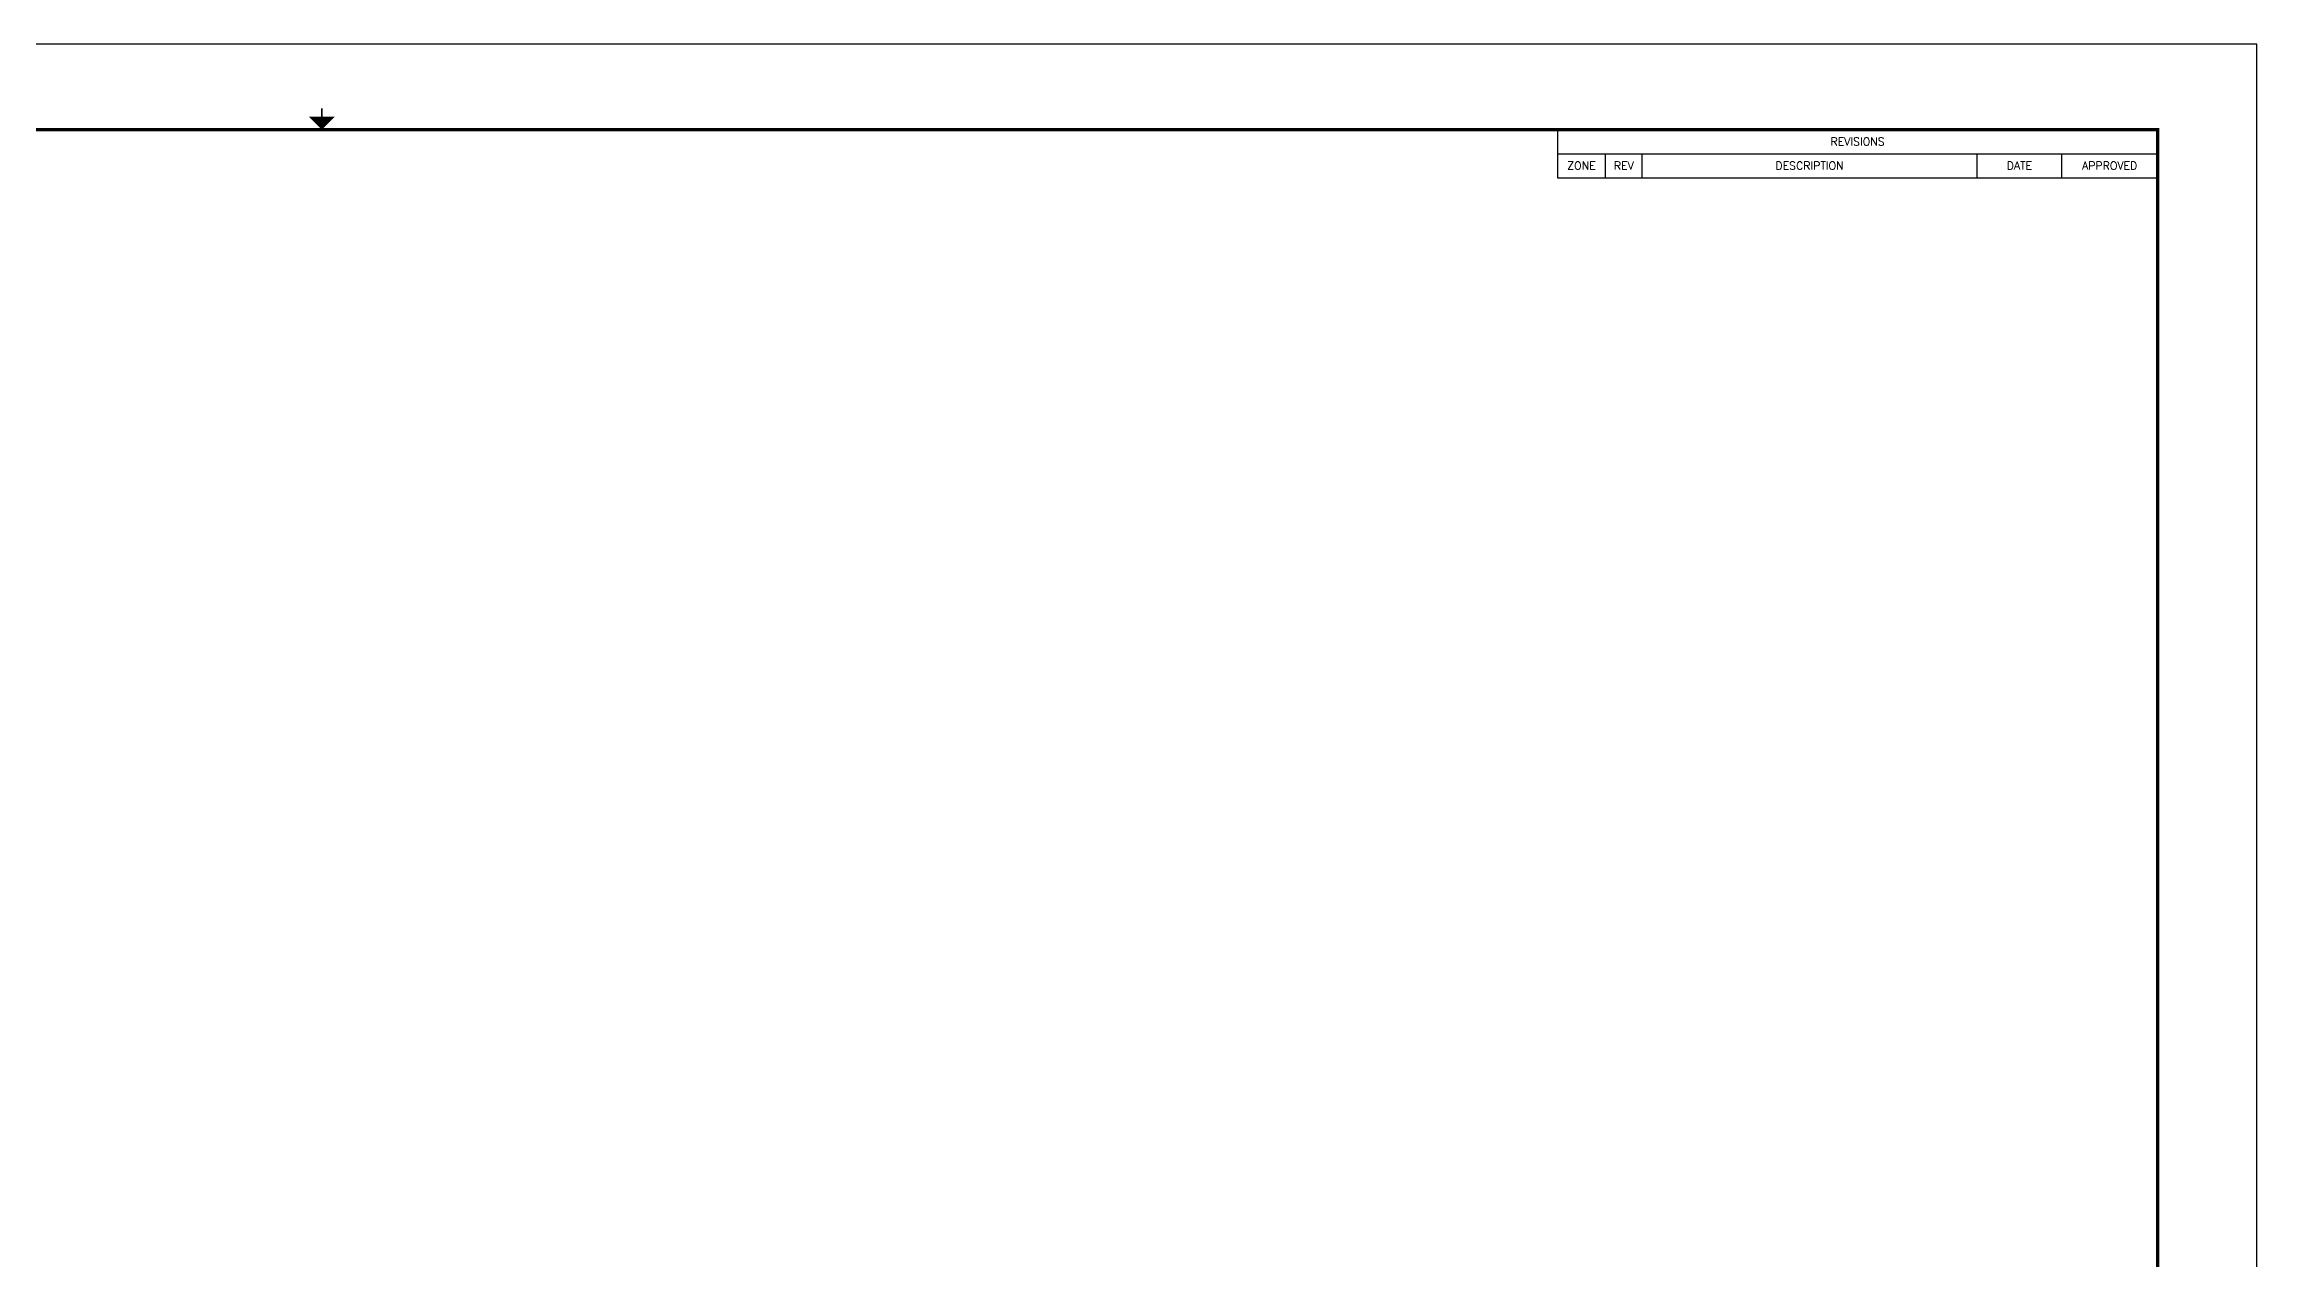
# Model space of a CAD drawing. Extents: x 34 to 204, y 6 to 38.
# Drawn here: x 82.56 to 102, y 22.32 to 32.99 of the extents above; entities that cross this region are included whole.
import ezdxf
from ezdxf.enums import TextEntityAlignment as Align

# ---------------------------------------------------------------- set-up
doc = ezdxf.new("R2010")
doc.units = 0
doc.header["$MEASUREMENT"] = 0
doc.header["$PDMODE"] = 35
doc.layers.get('Defpoints').update_dxf_attribs({"color": 10, "linetype": 'CONTINUOUS'})
doc.layers.add('Title Block', color=7, linetype='CONTINUOUS')
doc.styles.add('RomanD', font='romand.shx', dxfattribs={"width": 0.9})
doc.styles.add('RomanS', font='romans')

# ---------------------------------------------------------------- blocks, each defined once
blk = doc.blocks.new('COT_Dblock')
at = {"layer": 'Defpoints'}
blk.add_point((33.812, 21.812), dxfattribs=at)
at = {"layer": 'Title Block'}
for p, q in [((27.857, 21.25), (27.857, 20.828)), ((27.857, 21.039), (33.13, 21.039)), ((28.278, 20.828), (28.278, 21.039)), ((28.599, 20.828), (28.599, 21.039)), ((31.544, 20.828), (31.544, 21.039)), ((32.286, 20.828), (32.286, 21.039)), ((27.857, 20.828), (33.13, 20.828))]:
    blk.add_line(p, q, dxfattribs=at)
at = {"layer": 'Title Block', "color": 8}
blk.add_lwpolyline([(0, 0), (34, 0), (34, 22), (0, 22)], close=True, dxfattribs=at)
at = {"layer": 'Title Block', "const_width": 0.015}
blk.add_lwpolyline([(17, 21.438), (17, 21.363)], dxfattribs=at)
at = {"layer": 'Title Block', "const_width": 0.03}
blk.add_lwpolyline([(33.13, 21.25), (0.87, 21.25), (0.87, 0.75), (33.13, 0.75)], close=True, dxfattribs=at)
at = {"layer": 'Title Block'}
blk.add_solid([(16.887, 21.363), (17.113, 21.363), (17, 21.25)], dxfattribs=at)
at = {"layer": 'Title Block', "style": 'RomanS'}
for s, height, p in [('REVISIONS', 0.0703, (30.493, 21.145)), ('ZONE', 0.0703, (28.067, 20.934)), ('REV', 0.0703, (28.439, 20.934)), ('DESCRIPTION', 0.07031, (30.071, 20.934)), ('DATE', 0.0703, (31.915, 20.934)), ('APPROVED', 0.0703, (32.708, 20.934))]:
    blk.add_text(s, height=height, dxfattribs=at).set_placement(p, align=Align.MIDDLE_CENTER)
at = {"layer": 'Title Block', "color": 1, "style": 'RomanS', "flags": 8}
for tag, p in [('FNAME', (0.62, 3.75)), ('REVDATE', (0.62, 2.25)), ('USER', (0.62, 0.75))]:
    blk.add_attdef(tag, text='', height=0.047, rotation=90, dxfattribs=at).set_placement(p, align=Align.BOTTOM_LEFT)
at = {"layer": 'Title Block', "color": 3, "style": 'RomanS', "flags": 8}
blk.add_attdef('DRAWN', text='', height=0.11, dxfattribs=at).set_placement((28.7, 1.984), align=Align.MIDDLE_CENTER)
for tag, p in [('DDATE', (28.356, 1.672)), ('CHECK', (28.356, 1.406)), ('MATRL', (28.356, 1.149)), ('PDATE', (28.356, 0.883)), ('SCALE', (29.896, 0.855)), ('SHEET', (32.005, 0.855))]:
    blk.add_attdef(tag, text='', height=0.094, dxfattribs=at).set_placement(p, align=Align.MIDDLE_LEFT)
at = {"layer": 'Title Block', "color": 3, "style": 'RomanD', "width": 0.9, "flags": 8}
for tag, height, p in [('TITL1', 0.125, (31.337, 1.684)), ('TITL2', 0.094, (31.337, 1.514)), ('TITL3', 0.094, (31.337, 1.374))]:
    blk.add_attdef(tag, text='', height=height, dxfattribs=at).set_placement(p, align=Align.MIDDLE_CENTER)
at = {"layer": 'Title Block', "color": 3, "style": 'RomanS', "flags": 8}
for tag, p in [('FSCM#', (30.337, 1.121)), ('DWG#', (31.81, 1.121)), ('REV#', (32.97, 1.121))]:
    blk.add_attdef(tag, text='', height=0.094, dxfattribs=at).set_placement(p, align=Align.TOP_CENTER)

msp = doc.modelspace()

# ---------------------------------------------------------------- block references
at = {"layer": 'Title Block'}
msp.add_blockref('COT_Dblock', (68, 10.98594), dxfattribs=at)

doc.saveas('drawing.dxf')
